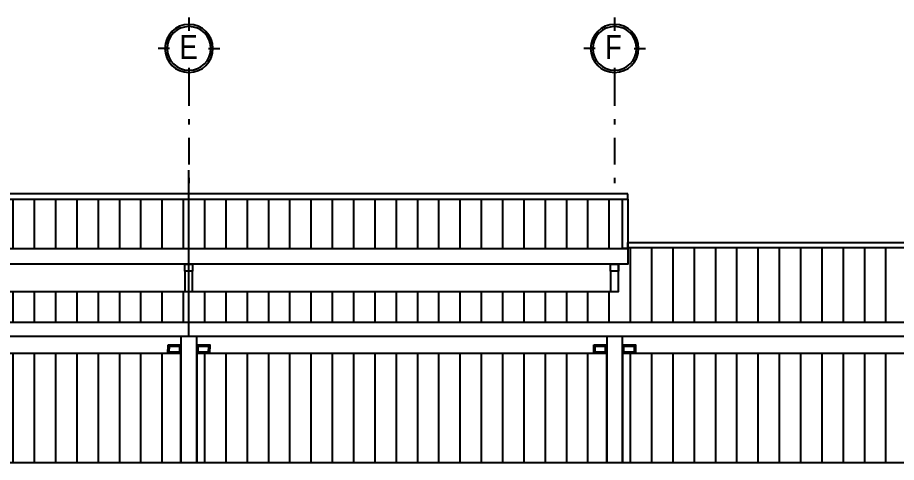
# Model space of a CAD drawing. Extents: x -133 to 84, y -2 to 88.
# Drawn here: x 28.78 to 45.29, y 8.76 to 17.11 of the extents above; entities that cross this region are included whole.
import ezdxf

# ---------------------------------------------------------------- set-up
doc = ezdxf.new("R2010")
doc.units = 0
doc.header["$MEASUREMENT"] = 0
doc.linetypes.add('RHCG02-4502(DOS ARA)AR-FA-001-08$0$CENTER', pattern=[2, 1.25, -0.25, 0.25, -0.25])
doc.linetypes.add('RHCG02-4502(DOS ARA)AR-FA-001-08$0$DASHDOT', pattern=[1, 0.5, -0.25, 0, -0.25])
for name, color, linetype in [('luminarias', 3, 'Continuous'), ('RHCG02-4502(DOS ARA)AR-FA-001-08$0$arq-ejes-circulo', 1, 'Continuous'), ('RHCG02-4502(DOS ARA)AR-FA-001-08$0$arq-ejes-principales', 1, 'RHCG02-4502(DOS ARA)AR-FA-001-08$0$DASHDOT'), ('RHCG02-4502(DOS ARA)AR-FA-001-08$0$arq-fachada', 252, 'Continuous'), ('RHCG02-4502(DOS ARA)AR-FA-001-08$0$arq-text-ejes', 2, 'Continuous')]:
    doc.layers.add(name, color=color, linetype=linetype)
doc.styles.add('RHCG02-4502(DOS ARA)AR-FA-001-08$0$dape 2', font='ARIALN.TTF', dxfattribs={"height": 0.15})
pattern_1 = [(90, (-1609.30163, 935.8342), (-0.4, 2e-17), [])]

# ---------------------------------------------------------------- blocks, each defined once
blk = doc.blocks.new('*U18')
at = {"linetype": 'Continuous'}
h = blk.add_hatch(color=251, dxfattribs=at)
h.paths.add_polyline_path([(0.1643, 0.326), (0.1803, 0.326, -0.414214), (0, 0.1457), (0, 0.1617, 0.414214)])
h.paths.add_polyline_path([(-0.1643, 0.326), (-0.1803, 0.326, -0.414214), (0, 0.5063), (0, 0.4903, 0.414214)])
for p, q in [((0, 0.5577), (0, 0.4724)), ((0, 0.5432), (0, 0.4579)), ((-0.1464, 0.326), (-0.2317, 0.326)), ((0.1464, 0.326), (0.2317, 0.326)), ((0, 0.1796), (0, 0.0943))]:
    blk.add_line(p, q, dxfattribs=at)
at = {"linetype": 'RHCG02-4502(DOS ARA)AR-FA-001-08$0$CENTER', "ltscale": 0.7}
blk.add_line((0, 0.1457), (0, 0.1457), dxfattribs=at)
at = {"linetype": 'Continuous'}
for radius in [0.1803, 0.1643]:
    blk.add_circle((0, 0.326), radius, dxfattribs=at)

msp = doc.modelspace()

# ---------------------------------------------------------------- hatches: boundary and pattern name
at = {"layer": 'RHCG02-4502(DOS ARA)AR-FA-001-08$0$arq-fachada'}
h = msp.add_hatch(dxfattribs=at)
h.set_pattern_fill('_USER', color=251, scale=0.4, angle=90, style=0, pattern_type=0)
h.set_pattern_definition(pattern_1)
h.paths.add_polyline_path([(40.15, 13.7), (15.857, 13.7), (15.857, 12.77), (40.15, 12.77)])
h = msp.add_hatch(dxfattribs=at)
h.set_pattern_fill('_USER', color=1, scale=0.4, angle=90, style=0, pattern_type=0)
h.set_pattern_definition(pattern_1)
h.paths.add_polyline_path([(32, 11.968), (31.923, 11.968), (15.923, 11.968), (15.923, 12.349), (15.923, 12.477), (15.757, 12.477), (15.757, 12.77), (15.757, 12.783), (0, 12.783), (0, 11.392), (32, 11.392)])
h = msp.add_hatch(dxfattribs=at)
h.set_pattern_fill('_USER', color=251, scale=0.4, angle=90, style=0, pattern_type=0)
h.set_pattern_definition(pattern_1)
h.paths.add_polyline_path([(56.175, 12.783), (40.25, 12.783), (40.25, 12.77), (40.25, 12.477), (40.07, 12.477), (40.07, 12.349), (40.07, 11.968), (39.923, 11.968), (32, 11.968), (32, 11.392), (56.175, 11.392)])
h = msp.add_hatch(dxfattribs=at)
h.set_pattern_fill('_USER', color=1, scale=0.4, angle=90, style=0, pattern_type=0)
h.set_pattern_definition(pattern_1)
h.paths.add_polyline_path([(7.85, 10.802), (0.15, 10.802), (0.15, 8.757), (7.85, 8.757)])
h.paths.add_polyline_path([(15.85, 10.802), (8.15, 10.802), (8.15, 8.757), (15.85, 8.757)])
h.paths.add_polyline_path([(23.85, 10.802), (16.15, 10.802), (16.15, 8.757), (23.85, 8.757)])
h.paths.add_polyline_path([(31.85, 10.802), (24.15, 10.802), (24.15, 8.757), (31.85, 8.757)])
h.paths.add_polyline_path([(39.85, 10.802), (32.15, 10.802), (32.15, 8.757), (39.85, 8.757)])
h.paths.add_polyline_path([(47.85, 10.802), (40.15, 10.802), (40.15, 8.757), (47.85, 8.757)])
h.paths.add_polyline_path([(55.85, 10.802), (48.15, 10.802), (48.15, 8.757), (55.85, 8.757)])

# ---------------------------------------------------------------- linework, layer by layer
at = {"layer": 'luminarias', "color": 6}
for points in [[(31.607, 10.965), (31.848, 10.965), (31.847, 10.8), (31.606, 10.8)], [(31.632, 10.94), (31.823, 10.94), (31.823, 10.825), (31.631, 10.825)], [(32.148, 10.965), (32.39, 10.965), (32.389, 10.8), (32.148, 10.8)], [(32.173, 10.94), (32.365, 10.94), (32.364, 10.825), (32.173, 10.825)], [(39.607, 10.965), (39.849, 10.965), (39.848, 10.8), (39.607, 10.8)], [(39.632, 10.94), (39.824, 10.94), (39.823, 10.825), (39.632, 10.825)], [(40.15, 10.965), (40.392, 10.965), (40.391, 10.8), (40.15, 10.8)], [(40.175, 10.94), (40.367, 10.94), (40.366, 10.825), (40.175, 10.825)]]:
    msp.add_lwpolyline(points, close=True, dxfattribs=at)
at = {"layer": 'RHCG02-4502(DOS ARA)AR-FA-001-08$0$arq-ejes-principales'}
for p, q in [((32, 15.95), (32, 13.8)), ((40, 15.95), (40, 13.8))]:
    msp.add_line(p, q, dxfattribs=at)
at = {"layer": 'RHCG02-4502(DOS ARA)AR-FA-001-08$0$arq-fachada', "color": 1}
msp.add_line((32, 11.123), (32, 14.245), dxfattribs=at)
for points in [[(40.25, 13.8), (15.757, 13.8), (15.757, 13.7), (40.25, 13.7)], [(40.15, 13.7), (40.25, 13.7), (40.25, 12.77), (40.15, 12.77)], [(40.25, 12.883), (56.275, 12.883), (56.275, 12.783), (40.25, 12.783)], [(15.757, 12.77), (40.25, 12.77), (40.25, 12.477), (15.757, 12.477)], [(40.07, 12.477), (15.923, 12.477), (15.923, 11.968), (40.07, 11.968)], [(31.923, 11.968), (32.07, 11.968), (32.07, 12.349), (31.923, 12.349)], [(39.923, 11.968), (40.07, 11.968), (40.07, 12.349), (39.923, 12.349)], [(32.15, 11.123), (31.85, 11.123), (31.85, 8.758), (32.15, 8.758)], [(40.15, 11.123), (39.85, 11.123), (39.85, 8.758), (40.15, 8.758)], [(31.85, 10.802), (24.15, 10.802), (24.15, 8.757), (31.85, 8.757)], [(39.85, 10.802), (32.15, 10.802), (32.15, 8.757), (39.85, 8.757)], [(47.85, 10.802), (40.15, 10.802), (40.15, 8.757), (47.85, 8.757)]]:
    msp.add_lwpolyline(points, close=True, dxfattribs=at)
at = {"layer": 'RHCG02-4502(DOS ARA)AR-FA-001-08$0$arq-fachada', "color": 3}
for points in [[(31.923, 12.477), (32.07, 12.477), (32.07, 12.349), (31.923, 12.349)], [(39.923, 12.477), (40.07, 12.477), (40.07, 12.349), (39.923, 12.349)]]:
    msp.add_lwpolyline(points, close=True, dxfattribs=at)
at = {"layer": 'RHCG02-4502(DOS ARA)AR-FA-001-08$0$arq-fachada', "color": 4}
msp.add_lwpolyline([(-0.275, 11.392), (56.275, 11.392), (56.275, 11.123), (-0.275, 11.123)], close=True, dxfattribs=at)
at = {"layer": 'RHCG02-4502(DOS ARA)AR-FA-001-08$0$arq-fachada', "color": 6}
msp.add_lwpolyline([(-0.075, 8.757), (56.075, 8.757), (56.075, 8.336), (-0.075, 8.336)], close=True, dxfattribs=at)

# ---------------------------------------------------------------- block references
at = {"layer": 'RHCG02-4502(DOS ARA)AR-FA-001-08$0$arq-ejes-circulo', "xscale": -2.5, "yscale": 2.5, "zscale": 2.5}
for p in [(32, 15.714), (40, 15.714)]:
    msp.add_blockref('*U18', p, dxfattribs=at)

# ---------------------------------------------------------------- texts
at = {"layer": 'RHCG02-4502(DOS ARA)AR-FA-001-08$0$arq-text-ejes', "char_height": 0.45, "width": 0.35301, "attachment_point": 1, "style": 'RHCG02-4502(DOS ARA)AR-FA-001-08$0$dape 2'}
for s, insert in [('E', (31.821, 16.781)), ('F', (39.821, 16.781))]:
    msp.add_mtext(s, dxfattribs=dict(at, insert=insert))

doc.saveas('drawing.dxf')
